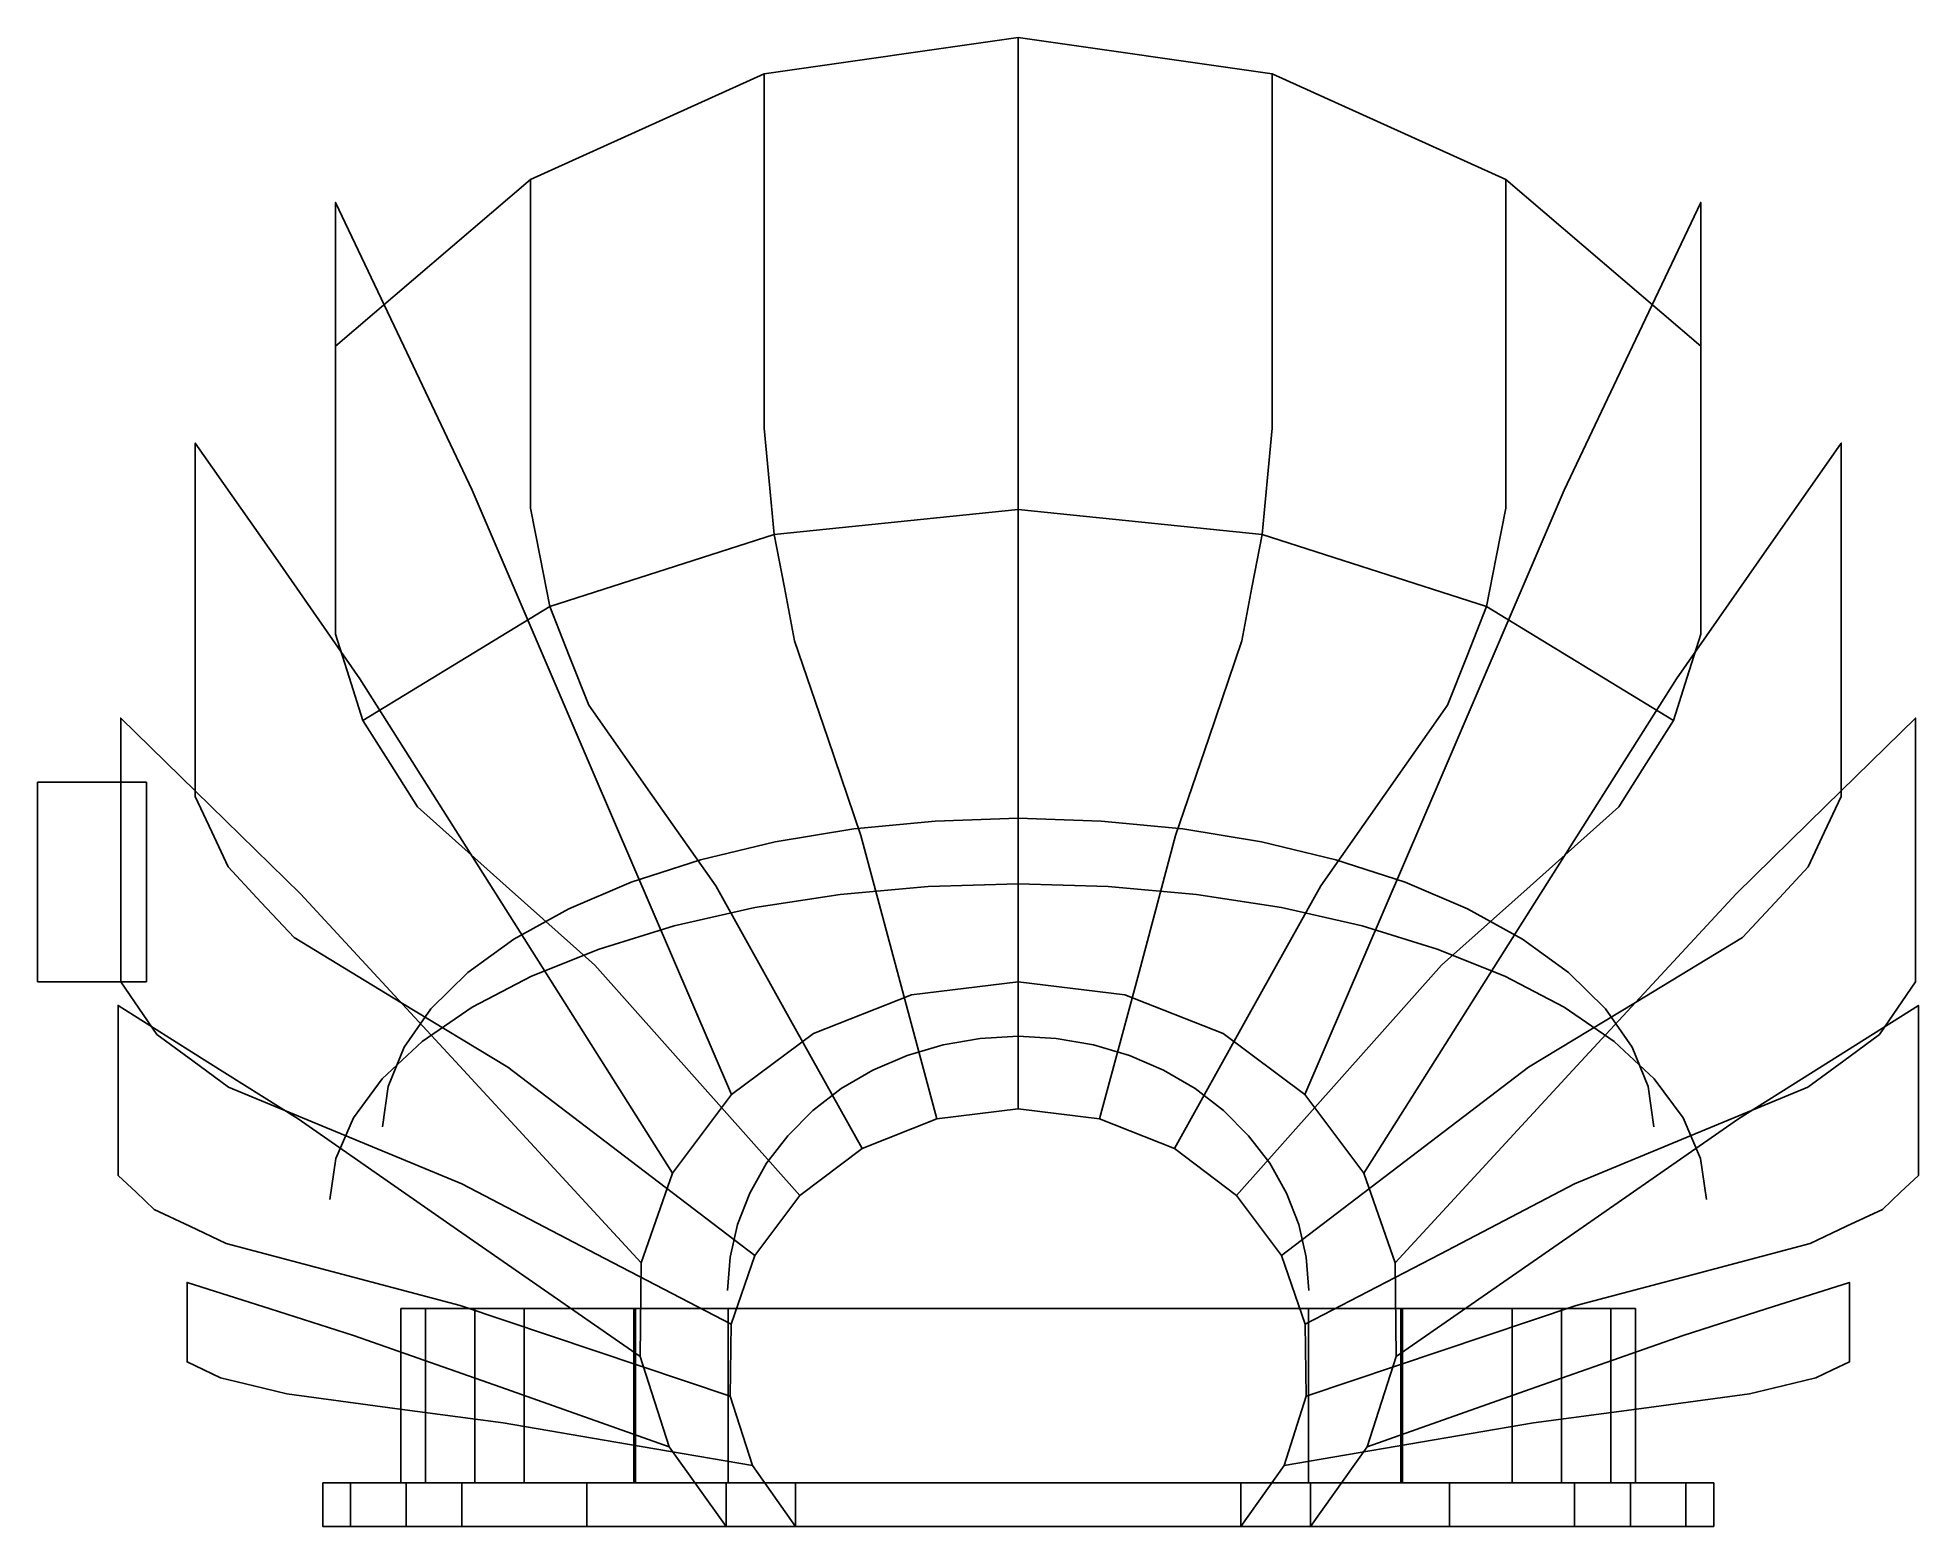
# Model space of a CAD drawing. Header units: millimetres. Extents: x -540 to 496, y 0 to 820.
import ezdxf

# ---------------------------------------------------------------- set-up
doc = ezdxf.new("R2010")
doc.units = ezdxf.units.MM
for name, color, linetype in [('E11', 7, 'Continuous'), ('EH0', 7, 'Continuous'), ('EH1', 7, 'Continuous'), ('EH2', 7, 'Continuous'), ('FOAM_MATTRESS', 7, 'Continuous'), ('FOAM_UNDERLAY', 7, 'Continuous'), ('O01', 7, 'Continuous'), ('O02', 7, 'Continuous'), ('O03', 7, 'Continuous'), ('O04', 7, 'Continuous'), ('O05', 7, 'Continuous'), ('O06A', 7, 'Continuous'), ('O06B', 7, 'Continuous'), ('O07A', 7, 'Continuous'), ('O07B', 7, 'Continuous'), ('O08A', 7, 'Continuous'), ('O08B', 7, 'Continuous'), ('O09A', 7, 'Continuous'), ('O09B', 7, 'Continuous'), ('O10A', 7, 'Continuous'), ('O10B', 7, 'Continuous'), ('O11A', 7, 'Continuous'), ('O11B', 7, 'Continuous'), ('O12', 7, 'Continuous'), ('O13', 7, 'Continuous'), ('O14', 7, 'Continuous'), ('O15', 7, 'Continuous'), ('O16', 7, 'Continuous'), ('OF', 7, 'Continuous'), ('OFOOT', 7, 'Continuous'), ('OHEAD', 7, 'Continuous')]:
    doc.layers.add(name, color=color, linetype=linetype)

msp = doc.modelspace()

# ---------------------------------------------------------------- linework, layer by layer
at = {"layer": 'E11'}
for points in [[(-540, 300), (-540, 410)], [(-540, 410), (-480, 410)], [(-540, 410), (-540, 300)], [(-480, 410), (-540, 410)], [(-540, 410), (-540, 410)], [(-480, 410), (-480, 300)], [(-480, 300), (-480, 410)], [(-480, 410), (-480, 410)], [(-480, 300), (-540, 300)], [(-540, 300), (-480, 300)], [(-540, 300), (-540, 300)], [(-480, 300), (-480, 300)]]:
    msp.add_lwpolyline(points, dxfattribs=at)
at = {"layer": 'EH0'}
for points in [[(-133.9, 377.1), (-90.6, 384.2)], [(-90.6, 384.2), (-133.9, 377.1)], [(-133.9, 377.1), (-90.6, 384.2)], [(-90.6, 384.2), (-45.7, 388.5)], [(-45.7, 388.5), (-90.6, 384.2)], [(-90.6, 384.2), (-45.7, 388.5)], [(-90.6, 384.2), (-90.6, 384.2)], [(-45.7, 388.5), (0, 390)], [(0, 390), (-45.7, 388.5)], [(-45.7, 388.5), (0, 390)], [(-45.7, 388.5), (-45.7, 388.5)], [(0, 390), (0, 390)], [(0, 390), (45.7, 388.5)], [(45.7, 388.5), (0, 390)], [(0, 390), (45.7, 388.5)], [(45.7, 388.5), (45.7, 388.5)], [(45.7, 388.5), (90.6, 384.2)], [(90.6, 384.2), (45.7, 388.5)], [(45.7, 388.5), (90.6, 384.2)], [(90.6, 384.2), (90.6, 384.2)], [(90.6, 384.2), (133.9, 377.1)], [(133.9, 377.1), (90.6, 384.2)], [(90.6, 384.2), (133.9, 377.1)], [(-175, 367.2), (-133.9, 377.1)], [(-133.9, 377.1), (-175, 367.2)], [(-175, 367.2), (-133.9, 377.1)], [(-133.9, 377.1), (-133.9, 377.1)], [(133.9, 377.1), (133.9, 377.1)], [(133.9, 377.1), (175, 367.2)], [(175, 367.2), (133.9, 377.1)], [(133.9, 377.1), (175, 367.2)], [(-213.1, 354.9), (-175, 367.2)], [(-175, 367.2), (-213.1, 354.9)], [(-213.1, 354.9), (-175, 367.2)], [(-175, 367.2), (-175, 367.2)], [(175, 367.2), (175, 367.2)], [(175, 367.2), (213.1, 354.9)], [(213.1, 354.9), (175, 367.2)], [(175, 367.2), (213.1, 354.9)], [(-247.5, 340.2), (-213.1, 354.9)], [(-213.1, 354.9), (-247.5, 340.2)], [(-247.5, 340.2), (-213.1, 354.9)], [(-213.1, 354.9), (-213.1, 354.9)], [(213.1, 354.9), (213.1, 354.9)], [(213.1, 354.9), (247.5, 340.2)], [(247.5, 340.2), (213.1, 354.9)], [(213.1, 354.9), (247.5, 340.2)], [(-277.7, 323.5), (-247.5, 340.2)], [(-247.5, 340.2), (-277.7, 323.5)], [(-277.7, 323.5), (-247.5, 340.2)], [(-247.5, 340.2), (-247.5, 340.2)], [(247.5, 340.2), (247.5, 340.2)], [(247.5, 340.2), (277.7, 323.5)], [(277.7, 323.5), (247.5, 340.2)], [(247.5, 340.2), (277.7, 323.5)], [(-303.1, 305), (-277.7, 323.5)], [(-277.7, 323.5), (-303.1, 305)], [(-303.1, 305), (-277.7, 323.5)], [(-277.7, 323.5), (-277.7, 323.5)], [(277.7, 323.5), (277.7, 323.5)], [(277.7, 323.5), (303.1, 305)], [(303.1, 305), (277.7, 323.5)], [(277.7, 323.5), (303.1, 305)], [(-323.4, 285.1), (-303.1, 305)], [(-303.1, 305), (-323.4, 285.1)], [(-323.4, 285.1), (-303.1, 305)], [(-303.1, 305), (-303.1, 305)], [(303.1, 305), (303.1, 305)], [(303.1, 305), (323.4, 285.1)], [(323.4, 285.1), (303.1, 305)], [(303.1, 305), (323.4, 285.1)], [(-338.1, 264), (-323.4, 285.1)], [(-323.4, 285.1), (-338.1, 264)], [(-338.1, 264), (-323.4, 285.1)], [(-323.4, 285.1), (-323.4, 285.1)], [(323.4, 285.1), (323.4, 285.1)], [(323.4, 285.1), (338.1, 264)], [(338.1, 264), (323.4, 285.1)], [(323.4, 285.1), (338.1, 264)], [(-347, 242.2), (-338.1, 264)], [(-338.1, 264), (-347, 242.2)], [(-347, 242.2), (-338.1, 264)], [(-338.1, 264), (-338.1, 264)], [(338.1, 264), (338.1, 264)], [(338.1, 264), (347, 242.2)], [(347, 242.2), (338.1, 264)], [(338.1, 264), (347, 242.2)], [(-350, 220), (-347, 242.2)], [(-347, 242.2), (-350, 220)], [(-350, 220), (-347, 242.2)], [(-347, 242.2), (-347, 242.2)], [(347, 242.2), (347, 242.2)], [(347, 242.2), (350, 220)], [(350, 220), (347, 242.2)], [(347, 242.2), (350, 220)], [(-350, 220), (-350, 220)], [(350, 220), (350, 220)]]:
    msp.add_lwpolyline(points, dxfattribs=at)
at = {"layer": 'EH1'}
for points in [[(-98.1, 348.1), (-49.5, 352.5)], [(-49.5, 352.5), (-98.1, 348.1)], [(-98.1, 348.1), (-49.5, 352.5)], [(-49.5, 352.5), (0, 354)], [(0, 354), (-49.5, 352.5)], [(-49.5, 352.5), (0, 354)], [(-49.5, 352.5), (-49.5, 352.5)], [(0, 354), (0, 354)], [(0, 354), (49.5, 352.5)], [(49.5, 352.5), (0, 354)], [(0, 354), (49.5, 352.5)], [(49.5, 352.5), (49.5, 352.5)], [(49.5, 352.5), (98.1, 348.1)], [(98.1, 348.1), (49.5, 352.5)], [(49.5, 352.5), (98.1, 348.1)], [(-145, 340.8), (-98.1, 348.1)], [(-98.1, 348.1), (-145, 340.8)], [(-145, 340.8), (-98.1, 348.1)], [(-98.1, 348.1), (-98.1, 348.1)], [(98.1, 348.1), (98.1, 348.1)], [(98.1, 348.1), (145, 340.8)], [(145, 340.8), (98.1, 348.1)], [(98.1, 348.1), (145, 340.8)], [(-189.5, 330.7), (-145, 340.8)], [(-145, 340.8), (-189.5, 330.7)], [(-189.5, 330.7), (-145, 340.8)], [(-145, 340.8), (-145, 340.8)], [(145, 340.8), (145, 340.8)], [(145, 340.8), (189.5, 330.7)], [(189.5, 330.7), (145, 340.8)], [(145, 340.8), (189.5, 330.7)], [(-230.7, 318), (-189.5, 330.7)], [(-189.5, 330.7), (-230.7, 318)], [(-230.7, 318), (-189.5, 330.7)], [(-189.5, 330.7), (-189.5, 330.7)], [(189.5, 330.7), (189.5, 330.7)], [(189.5, 330.7), (230.7, 318)], [(230.7, 318), (189.5, 330.7)], [(189.5, 330.7), (230.7, 318)], [(-268, 303), (-230.7, 318)], [(-230.7, 318), (-268, 303)], [(-268, 303), (-230.7, 318)], [(-230.7, 318), (-230.7, 318)], [(230.7, 318), (230.7, 318)], [(230.7, 318), (268, 303)], [(268, 303), (230.7, 318)], [(230.7, 318), (268, 303)], [(-300.7, 285.9), (-268, 303)], [(-268, 303), (-300.7, 285.9)], [(-300.7, 285.9), (-268, 303)], [(-268, 303), (-268, 303)], [(268, 303), (268, 303)], [(268, 303), (300.7, 285.9)], [(300.7, 285.9), (268, 303)], [(268, 303), (300.7, 285.9)], [(-328.2, 267), (-300.7, 285.9)], [(-300.7, 285.9), (-328.2, 267)], [(-328.2, 267), (-300.7, 285.9)], [(-300.7, 285.9), (-300.7, 285.9)], [(300.7, 285.9), (300.7, 285.9)], [(300.7, 285.9), (328.2, 267)], [(328.2, 267), (300.7, 285.9)], [(300.7, 285.9), (328.2, 267)], [(-350.2, 246.6), (-328.2, 267)], [(-328.2, 267), (-350.2, 246.6)], [(-350.2, 246.6), (-328.2, 267)], [(-328.2, 267), (-328.2, 267)], [(328.2, 267), (328.2, 267)], [(328.2, 267), (350.2, 246.6)], [(350.2, 246.6), (328.2, 267)], [(328.2, 267), (350.2, 246.6)], [(-366.1, 225), (-350.2, 246.6)], [(-350.2, 246.6), (-366.1, 225)], [(-366.1, 225), (-350.2, 246.6)], [(-350.2, 246.6), (-350.2, 246.6)], [(350.2, 246.6), (350.2, 246.6)], [(350.2, 246.6), (366.1, 225)], [(366.1, 225), (350.2, 246.6)], [(350.2, 246.6), (366.1, 225)], [(-375.8, 202.7), (-366.1, 225)], [(-366.1, 225), (-375.8, 202.7)], [(-375.8, 202.7), (-366.1, 225)], [(-366.1, 225), (-366.1, 225)], [(366.1, 225), (366.1, 225)], [(366.1, 225), (375.8, 202.7)], [(375.8, 202.7), (366.1, 225)], [(366.1, 225), (375.8, 202.7)], [(-379, 180), (-375.8, 202.7)], [(-375.8, 202.7), (-379, 180)], [(-379, 180), (-375.8, 202.7)], [(-375.8, 202.7), (-375.8, 202.7)], [(375.8, 202.7), (375.8, 202.7)], [(375.8, 202.7), (379, 180)], [(379, 180), (375.8, 202.7)], [(375.8, 202.7), (379, 180)], [(-379, 180), (-379, 180)], [(379, 180), (379, 180)]]:
    msp.add_lwpolyline(points, dxfattribs=at)
at = {"layer": 'EH2'}
for points in [[(-20.9, 268.8), (0, 270)], [(0, 270), (-20.9, 268.8)], [(-20.9, 268.8), (0, 270)], [(0, 270), (0, 270)], [(0, 270), (20.9, 268.8)], [(20.9, 268.8), (0, 270)], [(0, 270), (20.9, 268.8)], [(-80, 251.2), (-61.2, 259.3)], [(-61.2, 259.3), (-80, 251.2)], [(-80, 251.2), (-61.2, 259.3)], [(-61.2, 259.3), (-41.4, 265.2)], [(-41.4, 265.2), (-61.2, 259.3)], [(-61.2, 259.3), (-41.4, 265.2)], [(-61.2, 259.3), (-61.2, 259.3)], [(-41.4, 265.2), (-20.9, 268.8)], [(-20.9, 268.8), (-41.4, 265.2)], [(-41.4, 265.2), (-20.9, 268.8)], [(-41.4, 265.2), (-41.4, 265.2)], [(-20.9, 268.8), (-20.9, 268.8)], [(20.9, 268.8), (20.9, 268.8)], [(20.9, 268.8), (41.4, 265.2)], [(41.4, 265.2), (20.9, 268.8)], [(20.9, 268.8), (41.4, 265.2)], [(41.4, 265.2), (41.4, 265.2)], [(41.4, 265.2), (61.2, 259.3)], [(61.2, 259.3), (41.4, 265.2)], [(41.4, 265.2), (61.2, 259.3)], [(61.2, 259.3), (61.2, 259.3)], [(61.2, 259.3), (80, 251.2)], [(80, 251.2), (61.2, 259.3)], [(61.2, 259.3), (80, 251.2)], [(-97.4, 241.1), (-80, 251.2)], [(-80, 251.2), (-97.4, 241.1)], [(-97.4, 241.1), (-80, 251.2)], [(-80, 251.2), (-80, 251.2)], [(80, 251.2), (80, 251.2)], [(80, 251.2), (97.4, 241.1)], [(97.4, 241.1), (80, 251.2)], [(80, 251.2), (97.4, 241.1)], [(-113.1, 229), (-97.4, 241.1)], [(-97.4, 241.1), (-113.1, 229)], [(-113.1, 229), (-97.4, 241.1)], [(-97.4, 241.1), (-97.4, 241.1)], [(97.4, 241.1), (97.4, 241.1)], [(97.4, 241.1), (113.1, 229)], [(113.1, 229), (97.4, 241.1)], [(97.4, 241.1), (113.1, 229)], [(-126.9, 215.2), (-113.1, 229)], [(-113.1, 229), (-126.9, 215.2)], [(-126.9, 215.2), (-113.1, 229)], [(-113.1, 229), (-113.1, 229)], [(113.1, 229), (113.1, 229)], [(113.1, 229), (126.9, 215.2)], [(126.9, 215.2), (113.1, 229)], [(113.1, 229), (126.9, 215.2)], [(-138.6, 200), (-126.9, 215.2)], [(-126.9, 215.2), (-138.6, 200)], [(-138.6, 200), (-126.9, 215.2)], [(-126.9, 215.2), (-126.9, 215.2)], [(126.9, 215.2), (126.9, 215.2)], [(126.9, 215.2), (138.6, 200)], [(138.6, 200), (126.9, 215.2)], [(126.9, 215.2), (138.6, 200)], [(-147.8, 183.6), (-138.6, 200)], [(-138.6, 200), (-147.8, 183.6)], [(-147.8, 183.6), (-138.6, 200)], [(-138.6, 200), (-138.6, 200)], [(138.6, 200), (138.6, 200)], [(138.6, 200), (147.8, 183.6)], [(147.8, 183.6), (138.6, 200)], [(138.6, 200), (147.8, 183.6)], [(-154.5, 166.2), (-147.8, 183.6)], [(-147.8, 183.6), (-154.5, 166.2)], [(-154.5, 166.2), (-147.8, 183.6)], [(-147.8, 183.6), (-147.8, 183.6)], [(147.8, 183.6), (147.8, 183.6)], [(147.8, 183.6), (154.5, 166.2)], [(154.5, 166.2), (147.8, 183.6)], [(147.8, 183.6), (154.5, 166.2)], [(-158.6, 148.3), (-154.5, 166.2)], [(-154.5, 166.2), (-158.6, 148.3)], [(-158.6, 148.3), (-154.5, 166.2)], [(-154.5, 166.2), (-154.5, 166.2)], [(154.5, 166.2), (154.5, 166.2)], [(154.5, 166.2), (158.6, 148.3)], [(158.6, 148.3), (154.5, 166.2)], [(154.5, 166.2), (158.6, 148.3)], [(-160, 130), (-158.6, 148.3)], [(-158.6, 148.3), (-160, 130)], [(-160, 130), (-158.6, 148.3)], [(-158.6, 148.3), (-158.6, 148.3)], [(158.6, 148.3), (158.6, 148.3)], [(158.6, 148.3), (160, 130)], [(160, 130), (158.6, 148.3)], [(158.6, 148.3), (160, 130)], [(-160, 130), (-160, 130)], [(160, 130), (160, 130)]]:
    msp.add_lwpolyline(points, dxfattribs=at)
at = {"layer": 'FOAM_MATTRESS'}
for points in [[(-272, 120), (-340, 120)], [(-340, 120), (-340, 120)], [(-340, 120), (-326.4, 120)], [(-340, 120), (-340, 24)], [(-340, 120), (-340, 24)], [(-326.4, 120), (-299.2, 120)], [(-326.4, 120), (-326.4, 24)], [(-299.2, 120), (-210.8, 120)], [(-299.2, 120), (-299.2, 24)], [(-272, 24), (-272, 120)], [(-272, 120), (-211.7, 120)], [(-211.7, 120), (-211.7, 24)], [(211.7, 120), (-211.7, 120)], [(-210.8, 120), (-159.8, 120)], [(-210.8, 120), (-210.8, 24)], [(-159.8, 120), (159.8, 120)], [(-159.8, 120), (-159.8, 24)], [(159.8, 120), (210.8, 120)], [(159.8, 120), (159.8, 24)], [(210.8, 120), (299.2, 120)], [(210.8, 120), (210.8, 24)], [(272, 120), (211.7, 120)], [(211.7, 24), (211.7, 120)], [(340, 120), (272, 120)], [(272, 120), (272, 24)], [(299.2, 120), (326.4, 120)], [(299.2, 120), (299.2, 24)], [(326.4, 120), (340, 120)], [(326.4, 120), (326.4, 24)], [(340, 120), (340, 120)], [(340, 120), (340, 24)], [(340, 120), (340, 24)], [(-340, 24), (-326.4, 24)], [(-340, 24), (-340, 24)], [(-340, 24), (-272, 24)], [(-326.4, 24), (-299.2, 24)], [(-299.2, 24), (-210.8, 24)], [(-211.7, 24), (-272, 24)], [(-211.7, 24), (211.7, 24)], [(-210.8, 24), (-159.8, 24)], [(-159.8, 24), (159.8, 24)], [(159.8, 24), (210.8, 24)], [(210.8, 24), (299.2, 24)], [(272, 24), (211.7, 24)], [(340, 24), (272, 24)], [(299.2, 24), (326.4, 24)], [(326.4, 24), (340, 24)], [(340, 24), (340, 24)]]:
    msp.add_lwpolyline(points, dxfattribs=at)
at = {"layer": 'FOAM_UNDERLAY'}
for points in [[(-383, 24), (-383, 0)], [(-367.7, 24), (-383, 24)], [(-383, 24), (-383, 0)], [(-383, 24), (-383, 24)], [(-383, 24), (-306.4, 24)], [(-367.7, 24), (-367.7, 0)], [(-337.1, 24), (-367.7, 24)], [(-337.1, 24), (-337.1, 0)], [(-237.5, 24), (-337.1, 24)], [(-306.4, 24), (-160.9, 24)], [(-306.4, 0), (-306.4, 24)], [(-237.5, 24), (-237.5, 0)], [(-122.6, 24), (-237.5, 24)], [(-160.9, 24), (-160.9, 0)], [(160.9, 24), (-160.9, 24)], [(-122.6, 24), (-122.6, 0)], [(122.6, 24), (-122.6, 24)], [(122.6, 24), (122.6, 0)], [(237.5, 24), (122.6, 24)], [(160.9, 24), (306.4, 24)], [(160.9, 0), (160.9, 24)], [(237.5, 24), (237.5, 0)], [(337.1, 24), (237.5, 24)], [(306.4, 24), (306.4, 0)], [(306.4, 24), (383, 24)], [(337.1, 24), (337.1, 0)], [(367.7, 24), (337.1, 24)], [(367.7, 24), (367.7, 0)], [(383, 24), (367.7, 24)], [(383, 24), (383, 0)], [(383, 24), (383, 0)], [(383, 24), (383, 24)], [(-383, 0), (-306.4, 0)], [(-383, 0), (-383, 0)], [(-367.7, 0), (-383, 0)], [(-337.1, 0), (-367.7, 0)], [(-237.5, 0), (-337.1, 0)], [(-160.9, 0), (-306.4, 0)], [(-122.6, 0), (-237.5, 0)], [(-160.9, 0), (160.9, 0)], [(122.6, 0), (-122.6, 0)], [(237.5, 0), (122.6, 0)], [(160.9, 0), (306.4, 0)], [(337.1, 0), (237.5, 0)], [(306.4, 0), (383, 0)], [(367.7, 0), (337.1, 0)], [(383, 0), (367.7, 0)], [(383, 0), (383, 0)]]:
    msp.add_lwpolyline(points, dxfattribs=at)
at = {"layer": 'O01'}
msp.add_lwpolyline([(-160.9, 0), (-238.5, 0), (-306.4, 0), (-344.7, 0), (-383, 0), (-383, 0), (-383, 0), (-383, 0), (-383, 0), (-383, 0), (-383, 0), (-375.4, 0), (-367.7, 0), (-352.4, 0), (-337.1, 0), (-287.3, 0), (-237.5, 0), (-180, 0), (-122.6, 0), (-146.4, 33.6), (-215.1, 45.3), (-283.7, 57), (-343.2, 65), (-402.7, 73.1), (-421, 77.4), (-439.3, 81.8), (-448.5, 86.2), (-457.7, 90.6), (-457.7, 95.7), (-457.7, 100.8), (-457.7, 110.3), (-457.7, 119.8), (-457.7, 127.1), (-457.7, 134.4), (-411.9, 119.8), (-366.1, 105.2), (-285, 76.6), (-192.2, 43.8)], close=True, dxfattribs=at)
at = {"layer": 'O02'}
msp.add_lwpolyline([(-192.2, 43.8), (-285, 76.6), (-366.1, 105.2), (-411.9, 119.8), (-457.7, 134.4), (-457.7, 127.1), (-457.7, 119.8), (-457.7, 110.3), (-457.7, 100.8), (-457.7, 95.7), (-457.7, 90.6), (-448.5, 86.2), (-439.3, 81.8), (-421, 77.4), (-402.7, 73.1), (-343.2, 65), (-283.7, 57), (-215.1, 45.3), (-146.4, 33.6), (-158.6, 71.7), (-233, 96.7), (-307.3, 121.6), (-371.8, 138.8), (-436.2, 155.9), (-456.1, 165.3), (-475.9, 174.6), (-485.8, 184), (-495.7, 193.3), (-495.7, 204.2), (-495.7, 215.2), (-495.7, 235.4), (-495.7, 255.7), (-495.7, 271.3), (-495.7, 286.9), (-446.2, 255.7), (-396.6, 224.5), (-308.7, 163.4), (-208.2, 93.5)], close=True, dxfattribs=at)
at = {"layer": 'O03'}
msp.add_lwpolyline([(-208.2, 93.5), (-308.7, 163.4), (-396.6, 224.5), (-446.2, 255.7), (-495.7, 286.9), (-495.7, 271.3), (-495.7, 255.7), (-495.7, 235.4), (-495.7, 215.2), (-495.7, 204.2), (-495.7, 193.3), (-485.8, 184), (-475.9, 174.6), (-456.1, 165.3), (-436.2, 155.9), (-371.8, 138.8), (-307.3, 121.6), (-233, 96.7), (-158.6, 71.7), (-158.1, 111.3), (-232.3, 150), (-306.4, 188.7), (-370.6, 215.3), (-434.9, 241.9), (-454.6, 256.5), (-474.4, 271), (-484.3, 285.5), (-494.2, 300), (-494.2, 316.9), (-494.2, 333.9), (-494.2, 365.3), (-494.2, 396.8), (-494.2, 421), (-494.2, 445.2), (-444.8, 396.8), (-395.3, 348.4), (-307.7, 253.6), (-207.6, 145.2)], close=True, dxfattribs=at)
at = {"layer": 'O04'}
msp.add_lwpolyline([(-207.6, 145.2), (-307.7, 253.6), (-395.3, 348.4), (-444.8, 396.8), (-494.2, 445.2), (-494.2, 421), (-494.2, 396.8), (-494.2, 365.3), (-494.2, 333.9), (-494.2, 316.9), (-494.2, 300), (-484.3, 285.5), (-474.4, 271), (-454.6, 256.5), (-434.9, 241.9), (-370.6, 215.3), (-306.4, 188.7), (-232.3, 150), (-158.1, 111.3), (-145, 149.2), (-213, 201), (-281, 252.9), (-339.9, 288.6), (-398.8, 324.3), (-416.9, 343.7), (-435, 363.2), (-444.1, 382.6), (-453.2, 402.1), (-453.2, 424.8), (-453.2, 447.5), (-453.2, 489.6), (-453.2, 531.8), (-453.2, 564.2), (-453.2, 596.7), (-407.8, 531.8), (-362.5, 466.9), (-282.2, 339.8), (-190.3, 194.6)], close=True, dxfattribs=at)
at = {"layer": 'O05'}
msp.add_lwpolyline([(-190.3, 194.6), (-282.2, 339.8), (-362.5, 466.9), (-407.8, 531.8), (-453.2, 596.7), (-453.2, 564.2), (-453.2, 531.8), (-453.2, 489.6), (-453.2, 447.5), (-453.2, 424.8), (-453.2, 402.1), (-444.1, 382.6), (-435, 363.2), (-416.9, 343.7), (-398.8, 324.3), (-339.9, 288.6), (-281, 252.9), (-213, 201), (-145, 149.2), (-120.3, 182.3), (-176.7, 245.7), (-233.1, 309.1), (-281.9, 352.7), (-330.8, 396.3), (-345.8, 420.1), (-360.9, 443.9), (-368.4, 467.7), (-375.9, 491.4), (-375.9, 519.2), (-375.9, 546.9), (-375.9, 598.4), (-375.9, 650), (-375.9, 689.6), (-375.9, 729.2), (-338.3, 650), (-300.7, 570.7), (-234.1, 415.3), (-157.9, 237.8)], close=True, dxfattribs=at)
at = {"layer": 'O06A'}
msp.add_lwpolyline([(-375.9, 650), (-375.9, 598.4), (-375.9, 546.9), (-375.9, 519.2), (-375.9, 491.4), (-368.4, 467.7), (-360.9, 443.9), (-257.9, 506.6), (-263.3, 533.8), (-268.6, 560.9), (-268.6, 592.6), (-268.6, 624.2), (-268.6, 683), (-268.6, 741.8)], close=True, dxfattribs=at)
at = {"layer": 'O06B'}
msp.add_lwpolyline([(-360.9, 443.9), (-345.8, 420.1), (-330.8, 396.3), (-281.9, 352.7), (-233.1, 309.1), (-176.7, 245.7), (-120.3, 182.3), (-86, 208.1), (-126.3, 280.4), (-166.6, 352.8), (-201.5, 402.6), (-236.4, 452.3), (-247.2, 479.5), (-257.9, 506.6)], close=True, dxfattribs=at)
at = {"layer": 'O07A'}
msp.add_lwpolyline([(-268.6, 741.8), (-268.6, 683), (-268.6, 624.2), (-268.6, 592.6), (-268.6, 560.9), (-263.3, 533.8), (-257.9, 506.6), (-134.3, 546.4), (-137.1, 575.7), (-139.9, 604.9), (-139.9, 639.1), (-139.9, 673.2), (-139.9, 736.6), (-139.9, 800.1)], close=True, dxfattribs=at)
at = {"layer": 'O07B'}
msp.add_lwpolyline([(-257.9, 506.6), (-247.2, 479.5), (-236.4, 452.3), (-201.5, 402.6), (-166.6, 352.8), (-126.3, 280.4), (-86, 208.1), (-44.8, 224.4), (-65.8, 302.5), (-86.7, 380.5), (-104.9, 434.2), (-123.1, 487.8), (-128.7, 517.1), (-134.3, 546.4)], close=True, dxfattribs=at)
at = {"layer": 'O08A'}
msp.add_lwpolyline([(-139.9, 800.1), (-139.9, 736.6), (-139.9, 673.2), (-139.9, 639.1), (-139.9, 604.9), (-137.1, 575.7), (-134.3, 546.4), (0, 560), (0, 590), (0, 620), (0, 655), (0, 690), (0, 755), (0, 820)], close=True, dxfattribs=at)
at = {"layer": 'O08B'}
msp.add_lwpolyline([(-134.3, 546.4), (-128.7, 517.1), (-123.1, 487.8), (-104.9, 434.2), (-86.7, 380.5), (-65.8, 302.5), (-44.8, 224.4), (0, 230), (0, 310), (0, 390), (0, 445), (0, 500), (0, 530), (0, 560)], close=True, dxfattribs=at)
at = {"layer": 'O09A'}
msp.add_lwpolyline([(0, 820), (0, 755), (0, 690), (0, 655), (0, 620), (0, 590), (0, 560), (134.3, 546.4), (137.1, 575.7), (139.9, 604.9), (139.9, 639.1), (139.9, 673.2), (139.9, 736.6), (139.9, 800.1)], close=True, dxfattribs=at)
at = {"layer": 'O09B'}
msp.add_lwpolyline([(0, 560), (0, 530), (0, 500), (0, 445), (0, 390), (0, 310), (0, 230), (44.8, 224.4), (65.8, 302.5), (86.7, 380.5), (104.9, 434.2), (123.1, 487.8), (128.7, 517.1), (134.3, 546.4)], close=True, dxfattribs=at)
at = {"layer": 'O10A'}
msp.add_lwpolyline([(139.9, 800.1), (139.9, 736.6), (139.9, 673.2), (139.9, 639.1), (139.9, 604.9), (137.1, 575.7), (134.3, 546.4), (257.9, 506.6), (263.3, 533.8), (268.6, 560.9), (268.6, 592.6), (268.6, 624.2), (268.6, 683), (268.6, 741.8)], close=True, dxfattribs=at)
at = {"layer": 'O10B'}
msp.add_lwpolyline([(134.3, 546.4), (128.7, 517.1), (123.1, 487.8), (104.9, 434.2), (86.7, 380.5), (65.8, 302.5), (44.8, 224.4), (86, 208.1), (126.3, 280.4), (166.6, 352.8), (201.5, 402.6), (236.4, 452.3), (247.2, 479.5), (257.9, 506.6)], close=True, dxfattribs=at)
at = {"layer": 'O11A'}
msp.add_lwpolyline([(268.6, 741.8), (268.6, 683), (268.6, 624.2), (268.6, 592.6), (268.6, 560.9), (263.3, 533.8), (257.9, 506.6), (360.9, 443.9), (368.4, 467.7), (375.9, 491.4), (375.9, 519.2), (375.9, 546.9), (375.9, 598.4), (375.9, 650)], close=True, dxfattribs=at)
at = {"layer": 'O11B'}
msp.add_lwpolyline([(257.9, 506.6), (247.2, 479.5), (236.4, 452.3), (201.5, 402.6), (166.6, 352.8), (126.3, 280.4), (86, 208.1), (120.3, 182.3), (176.7, 245.7), (233.1, 309.1), (281.9, 352.7), (330.8, 396.3), (345.8, 420.1), (360.9, 443.9)], close=True, dxfattribs=at)
at = {"layer": 'O12'}
msp.add_lwpolyline([(157.9, 237.8), (234.1, 415.3), (300.7, 570.7), (338.3, 650), (375.9, 729.2), (375.9, 689.6), (375.9, 650), (375.9, 598.4), (375.9, 546.9), (375.9, 519.2), (375.9, 491.4), (368.4, 467.7), (360.9, 443.9), (345.8, 420.1), (330.8, 396.3), (281.9, 352.7), (233.1, 309.1), (176.7, 245.7), (120.3, 182.3), (145, 149.2), (213, 201), (281, 252.9), (339.9, 288.6), (398.8, 324.3), (416.9, 343.7), (435, 363.2), (444.1, 382.6), (453.2, 402.1), (453.2, 424.8), (453.2, 447.5), (453.2, 489.6), (453.2, 531.8), (453.2, 564.2), (453.2, 596.7), (407.8, 531.8), (362.5, 466.9), (282.2, 339.8), (190.3, 194.6)], close=True, dxfattribs=at)
at = {"layer": 'O13'}
msp.add_lwpolyline([(190.3, 194.6), (282.2, 339.8), (362.5, 466.9), (407.8, 531.8), (453.2, 596.7), (453.2, 564.2), (453.2, 531.8), (453.2, 489.6), (453.2, 447.5), (453.2, 424.8), (453.2, 402.1), (444.1, 382.6), (435, 363.2), (416.9, 343.7), (398.8, 324.3), (339.9, 288.6), (281, 252.9), (213, 201), (145, 149.2), (158.1, 111.3), (232.3, 150), (306.4, 188.7), (370.6, 215.3), (434.9, 241.9), (454.6, 256.5), (474.4, 271), (484.3, 285.5), (494.2, 300), (494.2, 316.9), (494.2, 333.9), (494.2, 365.3), (494.2, 396.8), (494.2, 421), (494.2, 445.2), (444.8, 396.8), (395.3, 348.4), (307.7, 253.6), (207.6, 145.2)], close=True, dxfattribs=at)
at = {"layer": 'O14'}
msp.add_lwpolyline([(207.6, 145.2), (307.7, 253.6), (395.3, 348.4), (444.8, 396.8), (494.2, 445.2), (494.2, 421), (494.2, 396.8), (494.2, 365.3), (494.2, 333.9), (494.2, 316.9), (494.2, 300), (484.3, 285.5), (474.4, 271), (454.6, 256.5), (434.9, 241.9), (370.6, 215.3), (306.4, 188.7), (232.3, 150), (158.1, 111.3), (158.6, 71.7), (233, 96.7), (307.3, 121.6), (371.8, 138.8), (436.2, 155.9), (456.1, 165.3), (475.9, 174.6), (485.8, 184), (495.7, 193.3), (495.7, 204.2), (495.7, 215.2), (495.7, 235.4), (495.7, 255.7), (495.7, 271.3), (495.7, 286.9), (446.2, 255.7), (396.6, 224.5), (308.7, 163.4), (208.2, 93.5)], close=True, dxfattribs=at)
at = {"layer": 'O15'}
msp.add_lwpolyline([(208.2, 93.5), (308.7, 163.4), (396.6, 224.5), (446.2, 255.7), (495.7, 286.9), (495.7, 271.3), (495.7, 255.7), (495.7, 235.4), (495.7, 215.2), (495.7, 204.2), (495.7, 193.3), (485.8, 184), (475.9, 174.6), (456.1, 165.3), (436.2, 155.9), (371.8, 138.8), (307.3, 121.6), (233, 96.7), (158.6, 71.7), (146.4, 33.6), (215.1, 45.3), (283.7, 57), (343.2, 65), (402.7, 73.1), (421, 77.4), (439.3, 81.8), (448.5, 86.2), (457.7, 90.6), (457.7, 95.7), (457.7, 100.8), (457.7, 110.3), (457.7, 119.8), (457.7, 127.1), (457.7, 134.4), (411.9, 119.8), (366.1, 105.2), (285, 76.6), (192.2, 43.8)], close=True, dxfattribs=at)
at = {"layer": 'O16'}
msp.add_lwpolyline([(192.2, 43.8), (285, 76.6), (366.1, 105.2), (411.9, 119.8), (457.7, 134.4), (457.7, 127.1), (457.7, 119.8), (457.7, 110.3), (457.7, 100.8), (457.7, 95.7), (457.7, 90.6), (448.5, 86.2), (439.3, 81.8), (421, 77.4), (402.7, 73.1), (343.2, 65), (283.7, 57), (215.1, 45.3), (146.4, 33.6), (122.6, 0), (180, 0), (237.5, 0), (287.3, 0), (337.1, 0), (352.4, 0), (367.7, 0), (375.4, 0), (383, 0), (383, 0), (383, 0), (383, 0), (383, 0), (383, 0), (383, 0), (344.7, 0), (306.4, 0), (238.5, 0), (160.9, 0)], close=True, dxfattribs=at)
at = {"layer": 'OF'}
msp.add_lwpolyline([(-160.9, 0), (-238.5, 0), (-306.4, 0), (-344.7, 0), (-383, 0), (-383, 0), (-383, 0), (-383, 0), (-383, 0), (-383, 0), (-383, 0), (-375.4, 0), (-367.7, 0), (-352.4, 0), (-337.1, 0), (-287.3, 0), (-237.5, 0), (-180, 0), (-122.6, 0), (122.6, 0), (180, 0), (237.5, 0), (287.3, 0), (337.1, 0), (352.4, 0), (367.7, 0), (375.4, 0), (383, 0), (383, 0), (383, 0), (383, 0), (383, 0), (383, 0), (383, 0), (344.7, 0), (306.4, 0), (238.5, 0), (160.9, 0)], close=True, dxfattribs=at)
at = {"layer": 'OFOOT'}
msp.add_lwpolyline([(-122.6, 0), (-146.4, 33.6), (-158.6, 71.7), (-158.1, 111.3), (-145, 149.2), (-120.3, 182.3), (-86, 208.1), (-44.8, 224.4), (0, 230), (44.8, 224.4), (86, 208.1), (120.3, 182.3), (145, 149.2), (158.1, 111.3), (158.6, 71.7), (146.4, 33.6), (122.6, 0)], close=True, dxfattribs=at)
at = {"layer": 'OHEAD'}
msp.add_lwpolyline([(-160.9, 0), (-192.2, 43.8), (-208.2, 93.5), (-207.6, 145.2), (-190.3, 194.6), (-157.9, 237.8), (-112.8, 271.4), (-58.8, 292.7), (0, 300), (58.8, 292.7), (112.8, 271.4), (157.9, 237.8), (190.3, 194.6), (207.6, 145.2), (208.2, 93.5), (192.2, 43.8), (160.9, 0)], close=True, dxfattribs=at)

doc.saveas('drawing.dxf')
